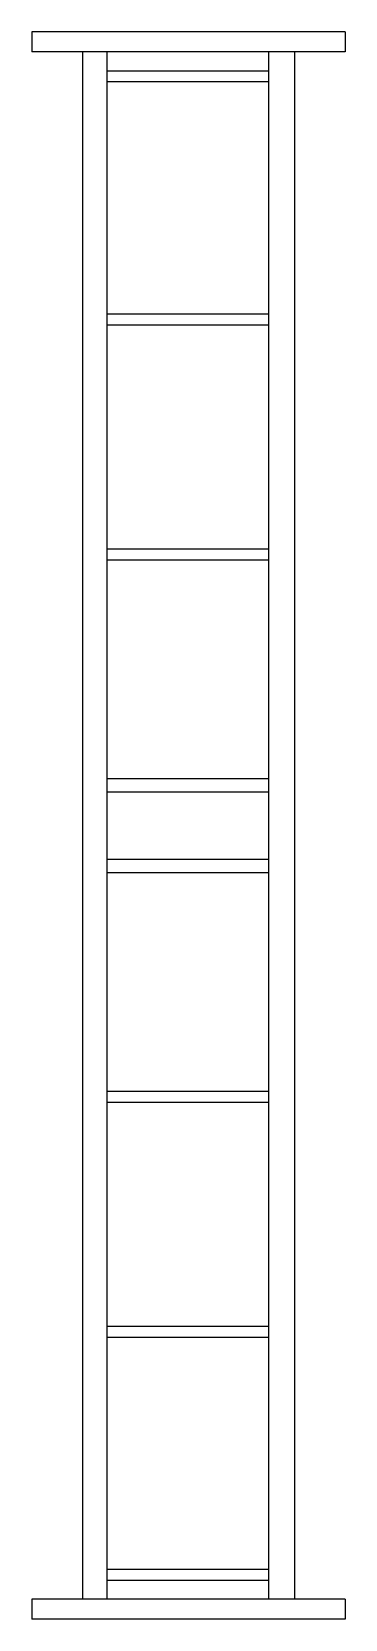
# Model space of a CAD drawing. Extents: x -1170 to 1170, y -923 to 10900.
import ezdxf

# ---------------------------------------------------------------- set-up
doc = ezdxf.new("R2010")
doc.units = 0
doc.layers.get('0').update_dxf_attribs({"linetype": 'CONTINUOUS'})

msp = doc.modelspace()

# ---------------------------------------------------------------- linework, layer by layer
for p, q in [((1170, 10900), (-1170, 10900)), ((-1170, 10900), (-1170, 10750)), ((1170, 10900), (1170, 10750)), ((1170, 10750), (-1170, 10750)), ((-790, 10750), (-790, -773)), ((-610, 10750), (-610, -773)), ((600, -773), (600, 10750)), ((790, 10750), (790, -773)), ((-610, 10608), (600, 10608)), ((-610, 10528), (600, 10528)), ((-610, 8798), (600, 8798)), ((-610, 8798), (600, 8798)), ((-610, 8718), (600, 8718)), ((-610, 8718), (600, 8718)), ((-610, 7048), (600, 7048)), ((-610, 6968), (600, 6968)), ((-610, 5338), (600, 5338)), ((-610, 5238), (600, 5238)), ((-610, 4738), (600, 4738)), ((-610, 4638), (600, 4638)), ((-610, 3009), (600, 3009)), ((-610, 2929), (600, 2929)), ((-610, 1259), (600, 1259)), ((-610, 1179), (600, 1179)), ((-610, -551), (600, -551)), ((-610, -631), (600, -631)), ((1170, -773), (-1170, -773)), ((-1170, -773), (-1170, -923)), ((1170, -773), (1170, -923)), ((1170, -923), (-1170, -923))]:
    msp.add_line(p, q)

doc.saveas('drawing.dxf')
